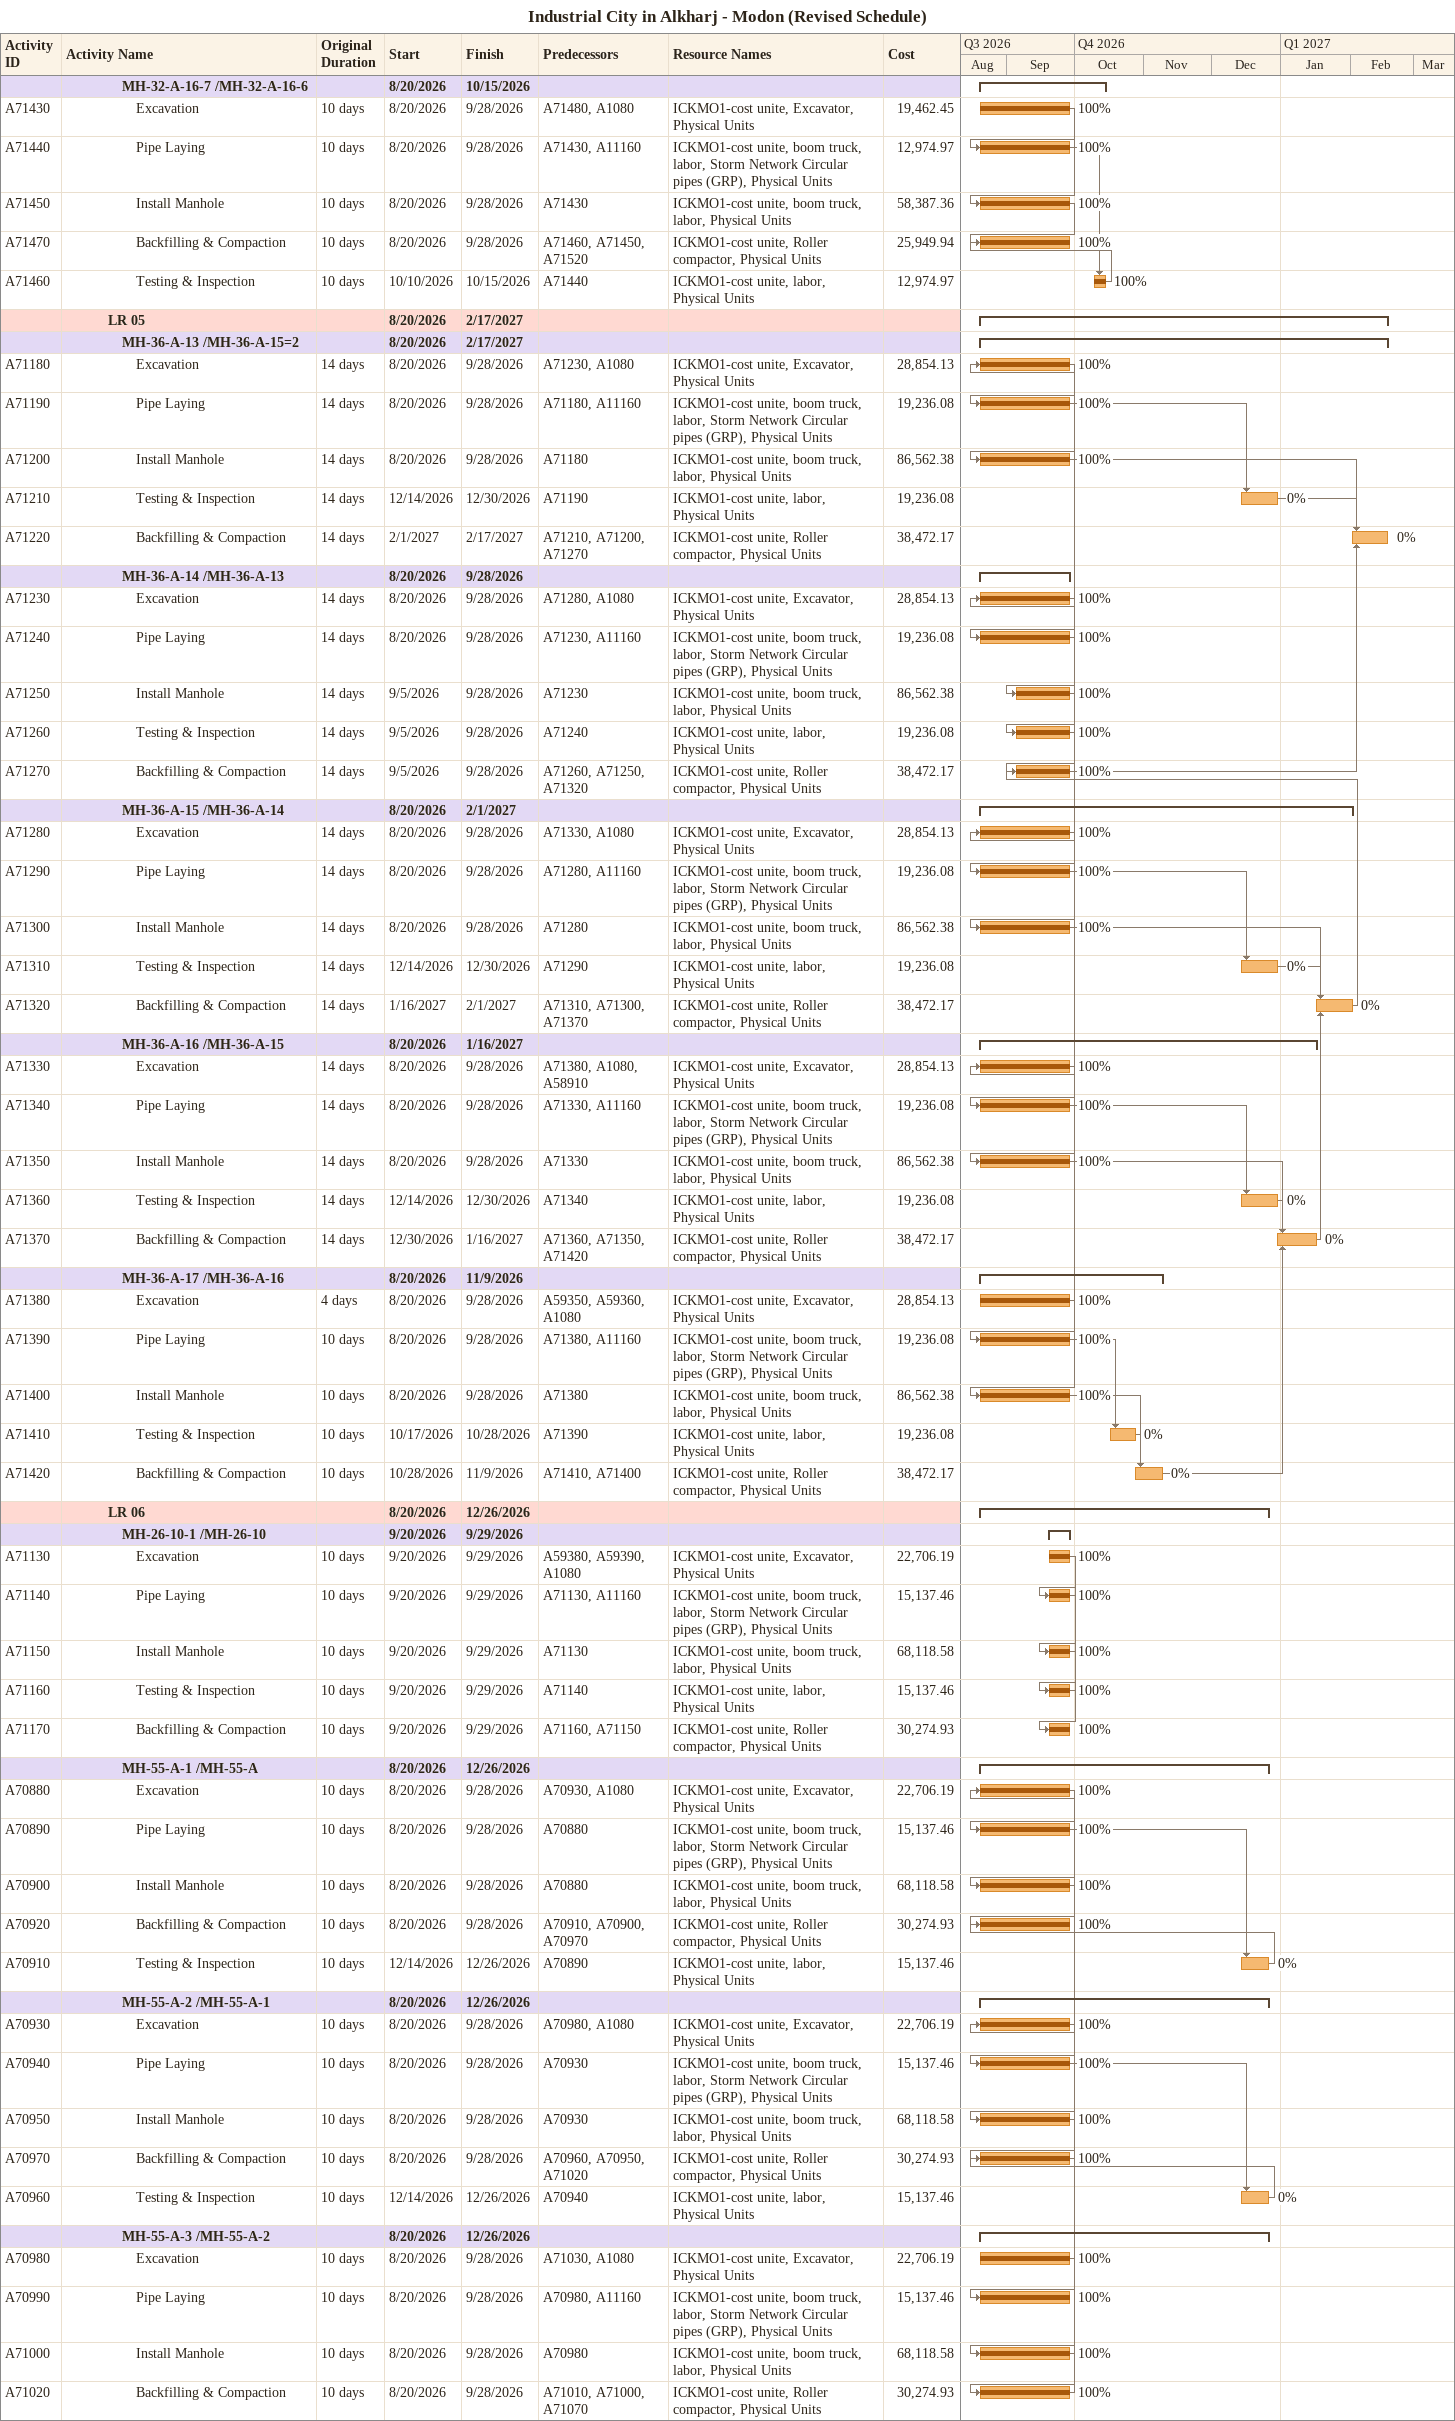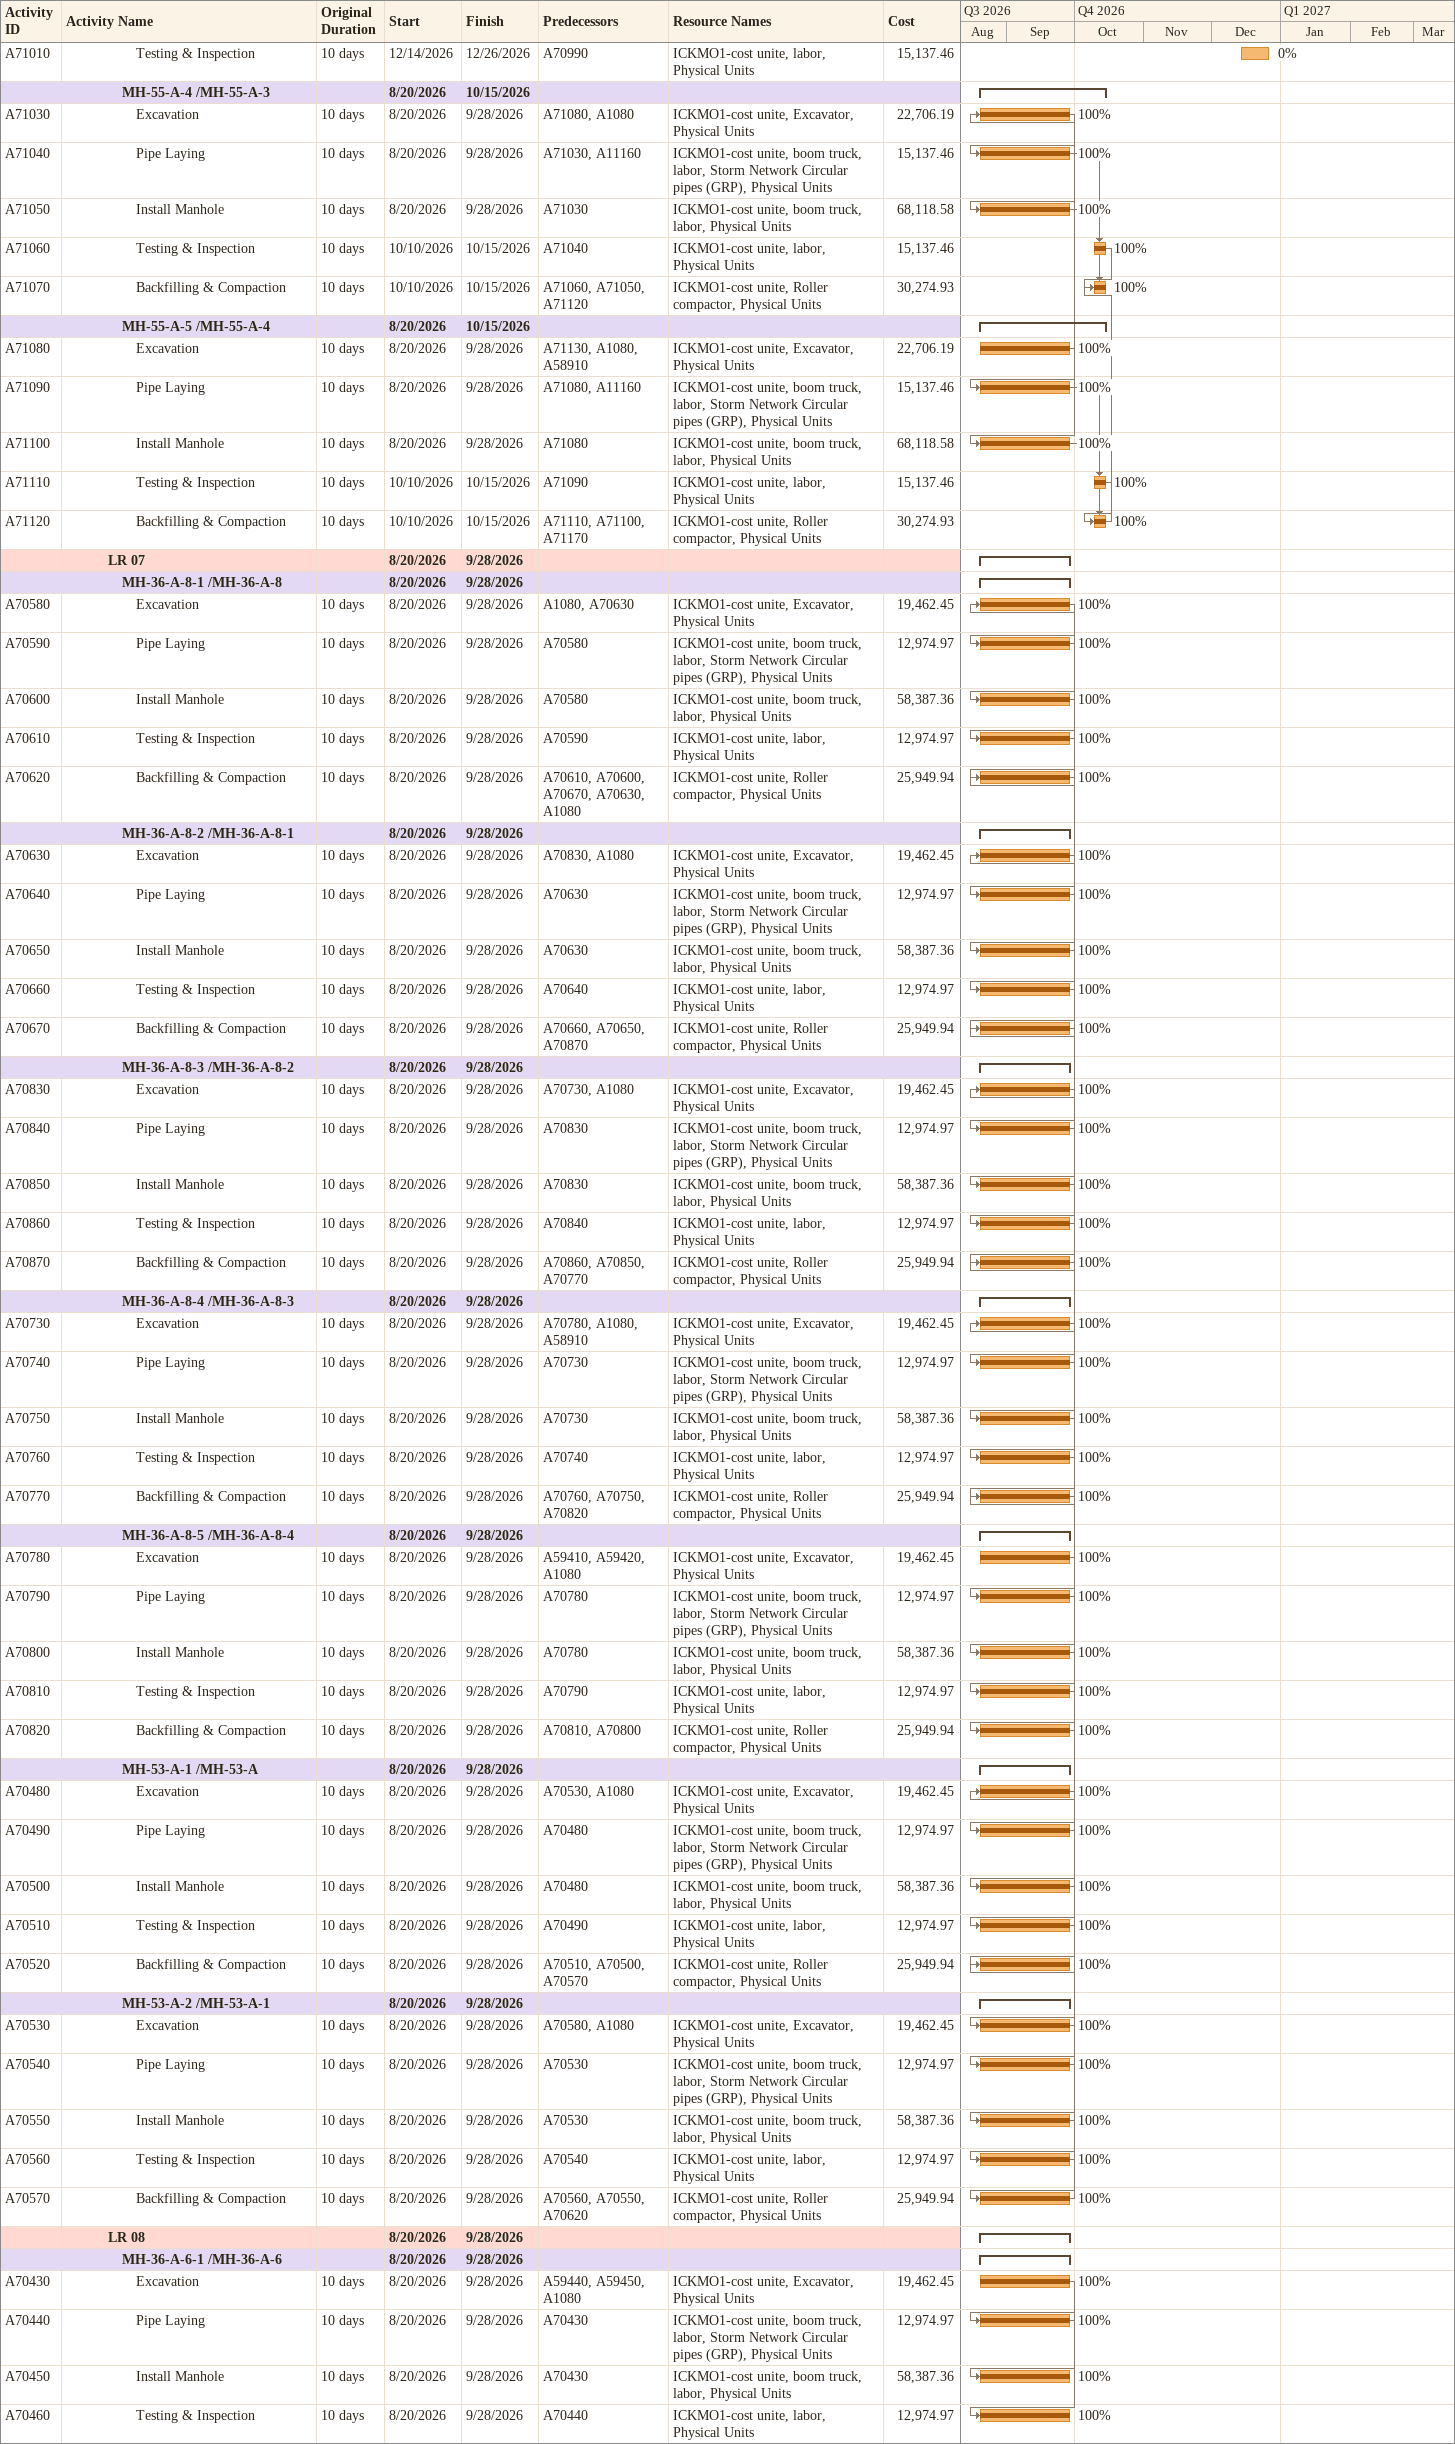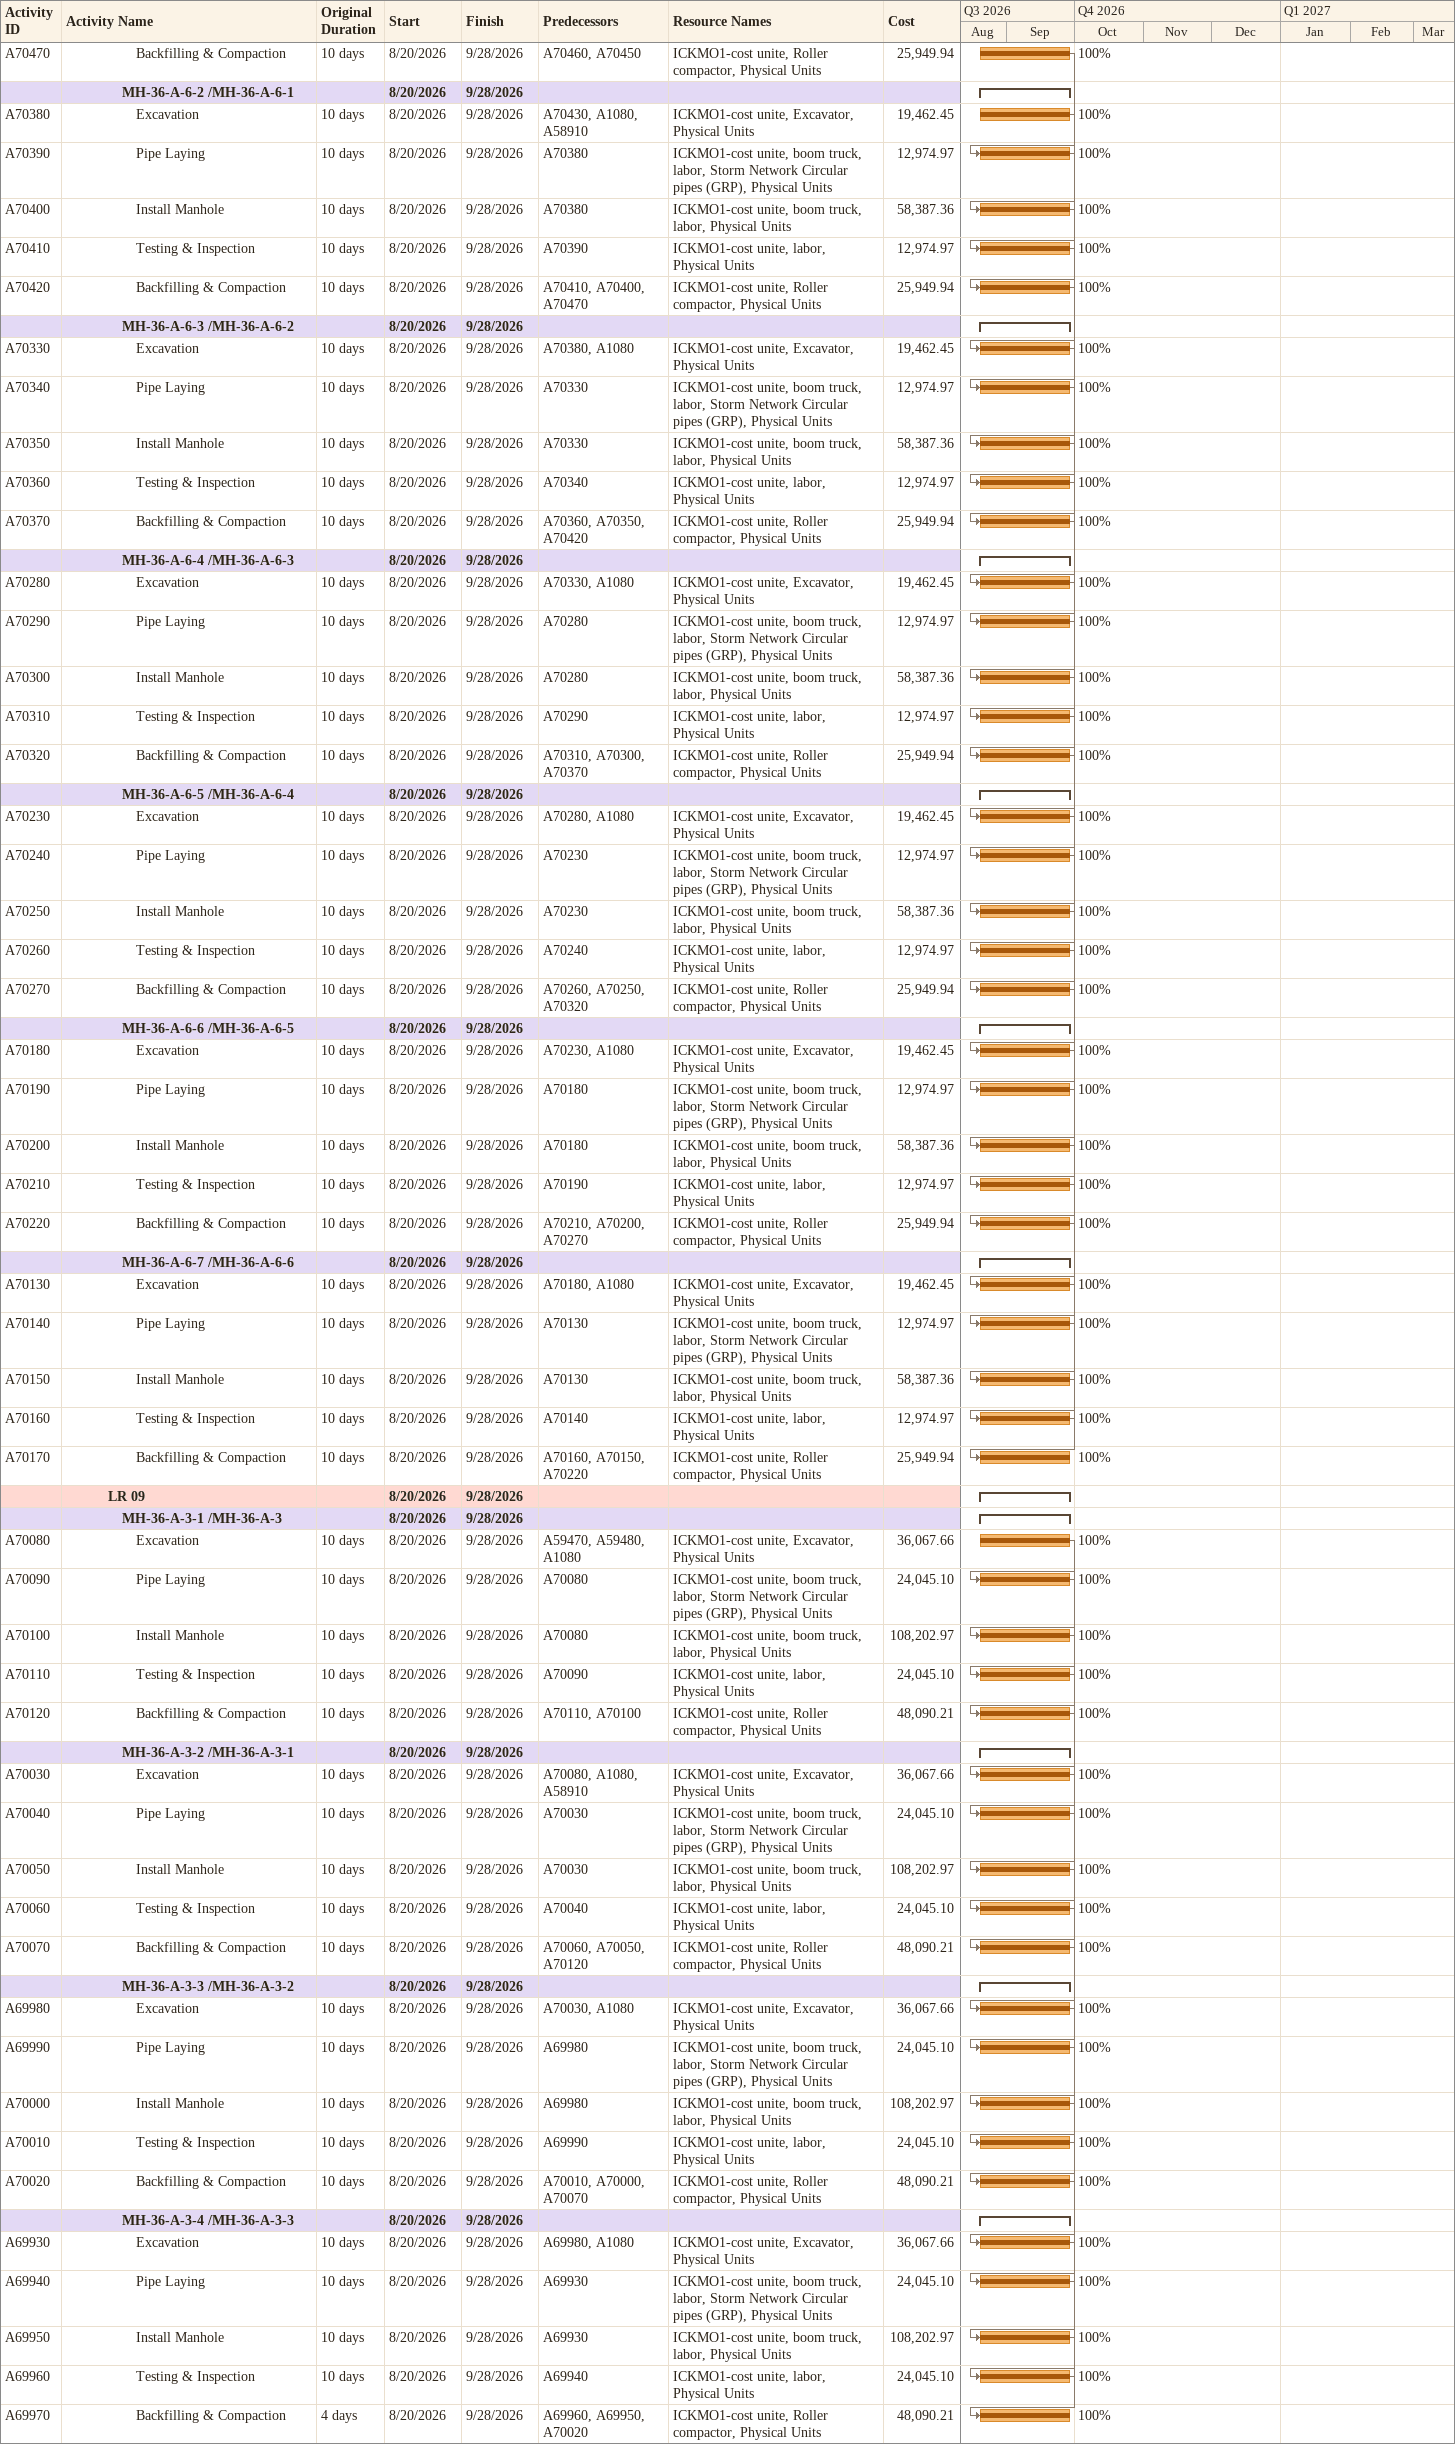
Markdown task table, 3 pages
Industrial City in Alkharj - Modon (Revised Schedule)

| ID | Level | Task | Original duration | Start | Finish | Predecessors | Resources | % complete | Cost |
|---|---|---|---|---|---|---|---|---|---|
|  | 5 | **MH-32-A-16-7 /MH-32-A-16-6** |  | 2026-08-20 | 2026-10-15 |  |  |  |  |
| A71430 | 6 | Excavation | 10d | 2026-08-20 | 2026-09-28 | A71480, A1080 | ICKMO1-cost unite, Excavator, Physical Units | 100 | 19462.45 |
| A71440 | 6 | Pipe Laying | 10d | 2026-08-20 | 2026-09-28 | A71430, A11160 | ICKMO1-cost unite, boom truck, labor, Storm Network Circular pipes (GRP), Physical Units | 100 | 12974.97 |
| A71450 | 6 | Install Manhole | 10d | 2026-08-20 | 2026-09-28 | A71430 | ICKMO1-cost unite, boom truck, labor, Physical Units | 100 | 58387.36 |
| A71470 | 6 | Backfilling & Compaction | 10d | 2026-08-20 | 2026-09-28 | A71460, A71450, A71520 | ICKMO1-cost unite, Roller compactor, Physical Units | 100 | 25949.94 |
| A71460 | 6 | Testing & Inspection | 10d | 2026-10-10 | 2026-10-15 | A71440 | ICKMO1-cost unite, labor, Physical Units | 100 | 12974.97 |
|  | 4 | **LR 05** |  | 2026-08-20 | 2027-02-17 |  |  |  |  |
|  | 5 | **MH-36-A-13 /MH-36-A-15=2** |  | 2026-08-20 | 2027-02-17 |  |  |  |  |
| A71180 | 6 | Excavation | 14d | 2026-08-20 | 2026-09-28 | A71230, A1080 | ICKMO1-cost unite, Excavator, Physical Units | 100 | 28854.13 |
| A71190 | 6 | Pipe Laying | 14d | 2026-08-20 | 2026-09-28 | A71180, A11160 | ICKMO1-cost unite, boom truck, labor, Storm Network Circular pipes (GRP), Physical Units | 100 | 19236.08 |
| A71200 | 6 | Install Manhole | 14d | 2026-08-20 | 2026-09-28 | A71180 | ICKMO1-cost unite, boom truck, labor, Physical Units | 100 | 86562.38 |
| A71210 | 6 | Testing & Inspection | 14d | 2026-12-14 | 2026-12-30 | A71190 | ICKMO1-cost unite, labor, Physical Units | 0 | 19236.08 |
| A71220 | 6 | Backfilling & Compaction | 14d | 2027-02-01 | 2027-02-17 | A71210, A71200, A71270 | ICKMO1-cost unite, Roller compactor, Physical Units | 0 | 38472.17 |
|  | 5 | **MH-36-A-14 /MH-36-A-13** |  | 2026-08-20 | 2026-09-28 |  |  |  |  |
| A71230 | 6 | Excavation | 14d | 2026-08-20 | 2026-09-28 | A71280, A1080 | ICKMO1-cost unite, Excavator, Physical Units | 100 | 28854.13 |
| A71240 | 6 | Pipe Laying | 14d | 2026-08-20 | 2026-09-28 | A71230, A11160 | ICKMO1-cost unite, boom truck, labor, Storm Network Circular pipes (GRP), Physical Units | 100 | 19236.08 |
| A71250 | 6 | Install Manhole | 14d | 2026-09-05 | 2026-09-28 | A71230 | ICKMO1-cost unite, boom truck, labor, Physical Units | 100 | 86562.38 |
| A71260 | 6 | Testing & Inspection | 14d | 2026-09-05 | 2026-09-28 | A71240 | ICKMO1-cost unite, labor, Physical Units | 100 | 19236.08 |
| A71270 | 6 | Backfilling & Compaction | 14d | 2026-09-05 | 2026-09-28 | A71260, A71250, A71320 | ICKMO1-cost unite, Roller compactor, Physical Units | 100 | 38472.17 |
|  | 5 | **MH-36-A-15 /MH-36-A-14** |  | 2026-08-20 | 2027-02-01 |  |  |  |  |
| A71280 | 6 | Excavation | 14d | 2026-08-20 | 2026-09-28 | A71330, A1080 | ICKMO1-cost unite, Excavator, Physical Units | 100 | 28854.13 |
| A71290 | 6 | Pipe Laying | 14d | 2026-08-20 | 2026-09-28 | A71280, A11160 | ICKMO1-cost unite, boom truck, labor, Storm Network Circular pipes (GRP), Physical Units | 100 | 19236.08 |
| A71300 | 6 | Install Manhole | 14d | 2026-08-20 | 2026-09-28 | A71280 | ICKMO1-cost unite, boom truck, labor, Physical Units | 100 | 86562.38 |
| A71310 | 6 | Testing & Inspection | 14d | 2026-12-14 | 2026-12-30 | A71290 | ICKMO1-cost unite, labor, Physical Units | 0 | 19236.08 |
| A71320 | 6 | Backfilling & Compaction | 14d | 2027-01-16 | 2027-02-01 | A71310, A71300, A71370 | ICKMO1-cost unite, Roller compactor, Physical Units | 0 | 38472.17 |
|  | 5 | **MH-36-A-16 /MH-36-A-15** |  | 2026-08-20 | 2027-01-16 |  |  |  |  |
| A71330 | 6 | Excavation | 14d | 2026-08-20 | 2026-09-28 | A71380, A1080, A58910 | ICKMO1-cost unite, Excavator, Physical Units | 100 | 28854.13 |
| A71340 | 6 | Pipe Laying | 14d | 2026-08-20 | 2026-09-28 | A71330, A11160 | ICKMO1-cost unite, boom truck, labor, Storm Network Circular pipes (GRP), Physical Units | 100 | 19236.08 |
| A71350 | 6 | Install Manhole | 14d | 2026-08-20 | 2026-09-28 | A71330 | ICKMO1-cost unite, boom truck, labor, Physical Units | 100 | 86562.38 |
| A71360 | 6 | Testing & Inspection | 14d | 2026-12-14 | 2026-12-30 | A71340 | ICKMO1-cost unite, labor, Physical Units | 0 | 19236.08 |
| A71370 | 6 | Backfilling & Compaction | 14d | 2026-12-30 | 2027-01-16 | A71360, A71350, A71420 | ICKMO1-cost unite, Roller compactor, Physical Units | 0 | 38472.17 |
|  | 5 | **MH-36-A-17 /MH-36-A-16** |  | 2026-08-20 | 2026-11-09 |  |  |  |  |
| A71380 | 6 | Excavation | 4d | 2026-08-20 | 2026-09-28 | A59350, A59360, A1080 | ICKMO1-cost unite, Excavator, Physical Units | 100 | 28854.13 |
| A71390 | 6 | Pipe Laying | 10d | 2026-08-20 | 2026-09-28 | A71380, A11160 | ICKMO1-cost unite, boom truck, labor, Storm Network Circular pipes (GRP), Physical Units | 100 | 19236.08 |
| A71400 | 6 | Install Manhole | 10d | 2026-08-20 | 2026-09-28 | A71380 | ICKMO1-cost unite, boom truck, labor, Physical Units | 100 | 86562.38 |
| A71410 | 6 | Testing & Inspection | 10d | 2026-10-17 | 2026-10-28 | A71390 | ICKMO1-cost unite, labor, Physical Units | 0 | 19236.08 |
| A71420 | 6 | Backfilling & Compaction | 10d | 2026-10-28 | 2026-11-09 | A71410, A71400 | ICKMO1-cost unite, Roller compactor, Physical Units | 0 | 38472.17 |
|  | 4 | **LR 06** |  | 2026-08-20 | 2026-12-26 |  |  |  |  |
|  | 5 | **MH-26-10-1 /MH-26-10** |  | 2026-09-20 | 2026-09-29 |  |  |  |  |
| A71130 | 6 | Excavation | 10d | 2026-09-20 | 2026-09-29 | A59380, A59390, A1080 | ICKMO1-cost unite, Excavator, Physical Units | 100 | 22706.19 |
| A71140 | 6 | Pipe Laying | 10d | 2026-09-20 | 2026-09-29 | A71130, A11160 | ICKMO1-cost unite, boom truck, labor, Storm Network Circular pipes (GRP), Physical Units | 100 | 15137.46 |
| A71150 | 6 | Install Manhole | 10d | 2026-09-20 | 2026-09-29 | A71130 | ICKMO1-cost unite, boom truck, labor, Physical Units | 100 | 68118.58 |
| A71160 | 6 | Testing & Inspection | 10d | 2026-09-20 | 2026-09-29 | A71140 | ICKMO1-cost unite, labor, Physical Units | 100 | 15137.46 |
| A71170 | 6 | Backfilling & Compaction | 10d | 2026-09-20 | 2026-09-29 | A71160, A71150 | ICKMO1-cost unite, Roller compactor, Physical Units | 100 | 30274.93 |
|  | 5 | **MH-55-A-1 /MH-55-A** |  | 2026-08-20 | 2026-12-26 |  |  |  |  |
| A70880 | 6 | Excavation | 10d | 2026-08-20 | 2026-09-28 | A70930, A1080 | ICKMO1-cost unite, Excavator, Physical Units | 100 | 22706.19 |
| A70890 | 6 | Pipe Laying | 10d | 2026-08-20 | 2026-09-28 | A70880 | ICKMO1-cost unite, boom truck, labor, Storm Network Circular pipes (GRP), Physical Units | 100 | 15137.46 |
| A70900 | 6 | Install Manhole | 10d | 2026-08-20 | 2026-09-28 | A70880 | ICKMO1-cost unite, boom truck, labor, Physical Units | 100 | 68118.58 |
| A70920 | 6 | Backfilling & Compaction | 10d | 2026-08-20 | 2026-09-28 | A70910, A70900, A70970 | ICKMO1-cost unite, Roller compactor, Physical Units | 100 | 30274.93 |
| A70910 | 6 | Testing & Inspection | 10d | 2026-12-14 | 2026-12-26 | A70890 | ICKMO1-cost unite, labor, Physical Units | 0 | 15137.46 |
|  | 5 | **MH-55-A-2 /MH-55-A-1** |  | 2026-08-20 | 2026-12-26 |  |  |  |  |
| A70930 | 6 | Excavation | 10d | 2026-08-20 | 2026-09-28 | A70980, A1080 | ICKMO1-cost unite, Excavator, Physical Units | 100 | 22706.19 |
| A70940 | 6 | Pipe Laying | 10d | 2026-08-20 | 2026-09-28 | A70930 | ICKMO1-cost unite, boom truck, labor, Storm Network Circular pipes (GRP), Physical Units | 100 | 15137.46 |
| A70950 | 6 | Install Manhole | 10d | 2026-08-20 | 2026-09-28 | A70930 | ICKMO1-cost unite, boom truck, labor, Physical Units | 100 | 68118.58 |
| A70970 | 6 | Backfilling & Compaction | 10d | 2026-08-20 | 2026-09-28 | A70960, A70950, A71020 | ICKMO1-cost unite, Roller compactor, Physical Units | 100 | 30274.93 |
| A70960 | 6 | Testing & Inspection | 10d | 2026-12-14 | 2026-12-26 | A70940 | ICKMO1-cost unite, labor, Physical Units | 0 | 15137.46 |
|  | 5 | **MH-55-A-3 /MH-55-A-2** |  | 2026-08-20 | 2026-12-26 |  |  |  |  |
| A70980 | 6 | Excavation | 10d | 2026-08-20 | 2026-09-28 | A71030, A1080 | ICKMO1-cost unite, Excavator, Physical Units | 100 | 22706.19 |
| A70990 | 6 | Pipe Laying | 10d | 2026-08-20 | 2026-09-28 | A70980, A11160 | ICKMO1-cost unite, boom truck, labor, Storm Network Circular pipes (GRP), Physical Units | 100 | 15137.46 |
| A71000 | 6 | Install Manhole | 10d | 2026-08-20 | 2026-09-28 | A70980 | ICKMO1-cost unite, boom truck, labor, Physical Units | 100 | 68118.58 |
| A71020 | 6 | Backfilling & Compaction | 10d | 2026-08-20 | 2026-09-28 | A71010, A71000, A71070 | ICKMO1-cost unite, Roller compactor, Physical Units | 100 | 30274.93 |
| A71010 | 6 | Testing & Inspection | 10d | 2026-12-14 | 2026-12-26 | A70990 | ICKMO1-cost unite, labor, Physical Units | 0 | 15137.46 |
|  | 5 | **MH-55-A-4 /MH-55-A-3** |  | 2026-08-20 | 2026-10-15 |  |  |  |  |
| A71030 | 6 | Excavation | 10d | 2026-08-20 | 2026-09-28 | A71080, A1080 | ICKMO1-cost unite, Excavator, Physical Units | 100 | 22706.19 |
| A71040 | 6 | Pipe Laying | 10d | 2026-08-20 | 2026-09-28 | A71030, A11160 | ICKMO1-cost unite, boom truck, labor, Storm Network Circular pipes (GRP), Physical Units | 100 | 15137.46 |
| A71050 | 6 | Install Manhole | 10d | 2026-08-20 | 2026-09-28 | A71030 | ICKMO1-cost unite, boom truck, labor, Physical Units | 100 | 68118.58 |
| A71060 | 6 | Testing & Inspection | 10d | 2026-10-10 | 2026-10-15 | A71040 | ICKMO1-cost unite, labor, Physical Units | 100 | 15137.46 |
| A71070 | 6 | Backfilling & Compaction | 10d | 2026-10-10 | 2026-10-15 | A71060, A71050, A71120 | ICKMO1-cost unite, Roller compactor, Physical Units | 100 | 30274.93 |
|  | 5 | **MH-55-A-5 /MH-55-A-4** |  | 2026-08-20 | 2026-10-15 |  |  |  |  |
| A71080 | 6 | Excavation | 10d | 2026-08-20 | 2026-09-28 | A71130, A1080, A58910 | ICKMO1-cost unite, Excavator, Physical Units | 100 | 22706.19 |
| A71090 | 6 | Pipe Laying | 10d | 2026-08-20 | 2026-09-28 | A71080, A11160 | ICKMO1-cost unite, boom truck, labor, Storm Network Circular pipes (GRP), Physical Units | 100 | 15137.46 |
| A71100 | 6 | Install Manhole | 10d | 2026-08-20 | 2026-09-28 | A71080 | ICKMO1-cost unite, boom truck, labor, Physical Units | 100 | 68118.58 |
| A71110 | 6 | Testing & Inspection | 10d | 2026-10-10 | 2026-10-15 | A71090 | ICKMO1-cost unite, labor, Physical Units | 100 | 15137.46 |
| A71120 | 6 | Backfilling & Compaction | 10d | 2026-10-10 | 2026-10-15 | A71110, A71100, A71170 | ICKMO1-cost unite, Roller compactor, Physical Units | 100 | 30274.93 |
|  | 4 | **LR 07** |  | 2026-08-20 | 2026-09-28 |  |  |  |  |
|  | 5 | **MH-36-A-8-1 /MH-36-A-8** |  | 2026-08-20 | 2026-09-28 |  |  |  |  |
| A70580 | 6 | Excavation | 10d | 2026-08-20 | 2026-09-28 | A1080, A70630 | ICKMO1-cost unite, Excavator, Physical Units | 100 | 19462.45 |
| A70590 | 6 | Pipe Laying | 10d | 2026-08-20 | 2026-09-28 | A70580 | ICKMO1-cost unite, boom truck, labor, Storm Network Circular pipes (GRP), Physical Units | 100 | 12974.97 |
| A70600 | 6 | Install Manhole | 10d | 2026-08-20 | 2026-09-28 | A70580 | ICKMO1-cost unite, boom truck, labor, Physical Units | 100 | 58387.36 |
| A70610 | 6 | Testing & Inspection | 10d | 2026-08-20 | 2026-09-28 | A70590 | ICKMO1-cost unite, labor, Physical Units | 100 | 12974.97 |
| A70620 | 6 | Backfilling & Compaction | 10d | 2026-08-20 | 2026-09-28 | A70610, A70600, A70670, A70630, A1080 | ICKMO1-cost unite, Roller compactor, Physical Units | 100 | 25949.94 |
|  | 5 | **MH-36-A-8-2 /MH-36-A-8-1** |  | 2026-08-20 | 2026-09-28 |  |  |  |  |
| A70630 | 6 | Excavation | 10d | 2026-08-20 | 2026-09-28 | A70830, A1080 | ICKMO1-cost unite, Excavator, Physical Units | 100 | 19462.45 |
| A70640 | 6 | Pipe Laying | 10d | 2026-08-20 | 2026-09-28 | A70630 | ICKMO1-cost unite, boom truck, labor, Storm Network Circular pipes (GRP), Physical Units | 100 | 12974.97 |
| A70650 | 6 | Install Manhole | 10d | 2026-08-20 | 2026-09-28 | A70630 | ICKMO1-cost unite, boom truck, labor, Physical Units | 100 | 58387.36 |
| A70660 | 6 | Testing & Inspection | 10d | 2026-08-20 | 2026-09-28 | A70640 | ICKMO1-cost unite, labor, Physical Units | 100 | 12974.97 |
| A70670 | 6 | Backfilling & Compaction | 10d | 2026-08-20 | 2026-09-28 | A70660, A70650, A70870 | ICKMO1-cost unite, Roller compactor, Physical Units | 100 | 25949.94 |
|  | 5 | **MH-36-A-8-3 /MH-36-A-8-2** |  | 2026-08-20 | 2026-09-28 |  |  |  |  |
| A70830 | 6 | Excavation | 10d | 2026-08-20 | 2026-09-28 | A70730, A1080 | ICKMO1-cost unite, Excavator, Physical Units | 100 | 19462.45 |
| A70840 | 6 | Pipe Laying | 10d | 2026-08-20 | 2026-09-28 | A70830 | ICKMO1-cost unite, boom truck, labor, Storm Network Circular pipes (GRP), Physical Units | 100 | 12974.97 |
| A70850 | 6 | Install Manhole | 10d | 2026-08-20 | 2026-09-28 | A70830 | ICKMO1-cost unite, boom truck, labor, Physical Units | 100 | 58387.36 |
| A70860 | 6 | Testing & Inspection | 10d | 2026-08-20 | 2026-09-28 | A70840 | ICKMO1-cost unite, labor, Physical Units | 100 | 12974.97 |
| A70870 | 6 | Backfilling & Compaction | 10d | 2026-08-20 | 2026-09-28 | A70860, A70850, A70770 | ICKMO1-cost unite, Roller compactor, Physical Units | 100 | 25949.94 |
|  | 5 | **MH-36-A-8-4 /MH-36-A-8-3** |  | 2026-08-20 | 2026-09-28 |  |  |  |  |
| A70730 | 6 | Excavation | 10d | 2026-08-20 | 2026-09-28 | A70780, A1080, A58910 | ICKMO1-cost unite, Excavator, Physical Units | 100 | 19462.45 |
| A70740 | 6 | Pipe Laying | 10d | 2026-08-20 | 2026-09-28 | A70730 | ICKMO1-cost unite, boom truck, labor, Storm Network Circular pipes (GRP), Physical Units | 100 | 12974.97 |
| A70750 | 6 | Install Manhole | 10d | 2026-08-20 | 2026-09-28 | A70730 | ICKMO1-cost unite, boom truck, labor, Physical Units | 100 | 58387.36 |
| A70760 | 6 | Testing & Inspection | 10d | 2026-08-20 | 2026-09-28 | A70740 | ICKMO1-cost unite, labor, Physical Units | 100 | 12974.97 |
| A70770 | 6 | Backfilling & Compaction | 10d | 2026-08-20 | 2026-09-28 | A70760, A70750, A70820 | ICKMO1-cost unite, Roller compactor, Physical Units | 100 | 25949.94 |
|  | 5 | **MH-36-A-8-5 /MH-36-A-8-4** |  | 2026-08-20 | 2026-09-28 |  |  |  |  |
| A70780 | 6 | Excavation | 10d | 2026-08-20 | 2026-09-28 | A59410, A59420, A1080 | ICKMO1-cost unite, Excavator, Physical Units | 100 | 19462.45 |
| A70790 | 6 | Pipe Laying | 10d | 2026-08-20 | 2026-09-28 | A70780 | ICKMO1-cost unite, boom truck, labor, Storm Network Circular pipes (GRP), Physical Units | 100 | 12974.97 |
| A70800 | 6 | Install Manhole | 10d | 2026-08-20 | 2026-09-28 | A70780 | ICKMO1-cost unite, boom truck, labor, Physical Units | 100 | 58387.36 |
| A70810 | 6 | Testing & Inspection | 10d | 2026-08-20 | 2026-09-28 | A70790 | ICKMO1-cost unite, labor, Physical Units | 100 | 12974.97 |
| A70820 | 6 | Backfilling & Compaction | 10d | 2026-08-20 | 2026-09-28 | A70810, A70800 | ICKMO1-cost unite, Roller compactor, Physical Units | 100 | 25949.94 |
|  | 5 | **MH-53-A-1 /MH-53-A** |  | 2026-08-20 | 2026-09-28 |  |  |  |  |
| A70480 | 6 | Excavation | 10d | 2026-08-20 | 2026-09-28 | A70530, A1080 | ICKMO1-cost unite, Excavator, Physical Units | 100 | 19462.45 |
| A70490 | 6 | Pipe Laying | 10d | 2026-08-20 | 2026-09-28 | A70480 | ICKMO1-cost unite, boom truck, labor, Storm Network Circular pipes (GRP), Physical Units | 100 | 12974.97 |
| A70500 | 6 | Install Manhole | 10d | 2026-08-20 | 2026-09-28 | A70480 | ICKMO1-cost unite, boom truck, labor, Physical Units | 100 | 58387.36 |
| A70510 | 6 | Testing & Inspection | 10d | 2026-08-20 | 2026-09-28 | A70490 | ICKMO1-cost unite, labor, Physical Units | 100 | 12974.97 |
| A70520 | 6 | Backfilling & Compaction | 10d | 2026-08-20 | 2026-09-28 | A70510, A70500, A70570 | ICKMO1-cost unite, Roller compactor, Physical Units | 100 | 25949.94 |
|  | 5 | **MH-53-A-2 /MH-53-A-1** |  | 2026-08-20 | 2026-09-28 |  |  |  |  |
| A70530 | 6 | Excavation | 10d | 2026-08-20 | 2026-09-28 | A70580, A1080 | ICKMO1-cost unite, Excavator, Physical Units | 100 | 19462.45 |
| A70540 | 6 | Pipe Laying | 10d | 2026-08-20 | 2026-09-28 | A70530 | ICKMO1-cost unite, boom truck, labor, Storm Network Circular pipes (GRP), Physical Units | 100 | 12974.97 |
| A70550 | 6 | Install Manhole | 10d | 2026-08-20 | 2026-09-28 | A70530 | ICKMO1-cost unite, boom truck, labor, Physical Units | 100 | 58387.36 |
| A70560 | 6 | Testing & Inspection | 10d | 2026-08-20 | 2026-09-28 | A70540 | ICKMO1-cost unite, labor, Physical Units | 100 | 12974.97 |
| A70570 | 6 | Backfilling & Compaction | 10d | 2026-08-20 | 2026-09-28 | A70560, A70550, A70620 | ICKMO1-cost unite, Roller compactor, Physical Units | 100 | 25949.94 |
|  | 4 | **LR 08** |  | 2026-08-20 | 2026-09-28 |  |  |  |  |
|  | 5 | **MH-36-A-6-1 /MH-36-A-6** |  | 2026-08-20 | 2026-09-28 |  |  |  |  |
| A70430 | 6 | Excavation | 10d | 2026-08-20 | 2026-09-28 | A59440, A59450, A1080 | ICKMO1-cost unite, Excavator, Physical Units | 100 | 19462.45 |
| A70440 | 6 | Pipe Laying | 10d | 2026-08-20 | 2026-09-28 | A70430 | ICKMO1-cost unite, boom truck, labor, Storm Network Circular pipes (GRP), Physical Units | 100 | 12974.97 |
| A70450 | 6 | Install Manhole | 10d | 2026-08-20 | 2026-09-28 | A70430 | ICKMO1-cost unite, boom truck, labor, Physical Units | 100 | 58387.36 |
| A70460 | 6 | Testing & Inspection | 10d | 2026-08-20 | 2026-09-28 | A70440 | ICKMO1-cost unite, labor, Physical Units | 100 | 12974.97 |
| A70470 | 6 | Backfilling & Compaction | 10d | 2026-08-20 | 2026-09-28 | A70460, A70450 | ICKMO1-cost unite, Roller compactor, Physical Units | 100 | 25949.94 |
|  | 5 | **MH-36-A-6-2 /MH-36-A-6-1** |  | 2026-08-20 | 2026-09-28 |  |  |  |  |
| A70380 | 6 | Excavation | 10d | 2026-08-20 | 2026-09-28 | A70430, A1080, A58910 | ICKMO1-cost unite, Excavator, Physical Units | 100 | 19462.45 |
| A70390 | 6 | Pipe Laying | 10d | 2026-08-20 | 2026-09-28 | A70380 | ICKMO1-cost unite, boom truck, labor, Storm Network Circular pipes (GRP), Physical Units | 100 | 12974.97 |
| A70400 | 6 | Install Manhole | 10d | 2026-08-20 | 2026-09-28 | A70380 | ICKMO1-cost unite, boom truck, labor, Physical Units | 100 | 58387.36 |
| A70410 | 6 | Testing & Inspection | 10d | 2026-08-20 | 2026-09-28 | A70390 | ICKMO1-cost unite, labor, Physical Units | 100 | 12974.97 |
| A70420 | 6 | Backfilling & Compaction | 10d | 2026-08-20 | 2026-09-28 | A70410, A70400, A70470 | ICKMO1-cost unite, Roller compactor, Physical Units | 100 | 25949.94 |
|  | 5 | **MH-36-A-6-3 /MH-36-A-6-2** |  | 2026-08-20 | 2026-09-28 |  |  |  |  |
| A70330 | 6 | Excavation | 10d | 2026-08-20 | 2026-09-28 | A70380, A1080 | ICKMO1-cost unite, Excavator, Physical Units | 100 | 19462.45 |
| A70340 | 6 | Pipe Laying | 10d | 2026-08-20 | 2026-09-28 | A70330 | ICKMO1-cost unite, boom truck, labor, Storm Network Circular pipes (GRP), Physical Units | 100 | 12974.97 |
| A70350 | 6 | Install Manhole | 10d | 2026-08-20 | 2026-09-28 | A70330 | ICKMO1-cost unite, boom truck, labor, Physical Units | 100 | 58387.36 |
| A70360 | 6 | Testing & Inspection | 10d | 2026-08-20 | 2026-09-28 | A70340 | ICKMO1-cost unite, labor, Physical Units | 100 | 12974.97 |
| A70370 | 6 | Backfilling & Compaction | 10d | 2026-08-20 | 2026-09-28 | A70360, A70350, A70420 | ICKMO1-cost unite, Roller compactor, Physical Units | 100 | 25949.94 |
|  | 5 | **MH-36-A-6-4 /MH-36-A-6-3** |  | 2026-08-20 | 2026-09-28 |  |  |  |  |
| A70280 | 6 | Excavation | 10d | 2026-08-20 | 2026-09-28 | A70330, A1080 | ICKMO1-cost unite, Excavator, Physical Units | 100 | 19462.45 |
| A70290 | 6 | Pipe Laying | 10d | 2026-08-20 | 2026-09-28 | A70280 | ICKMO1-cost unite, boom truck, labor, Storm Network Circular pipes (GRP), Physical Units | 100 | 12974.97 |
| A70300 | 6 | Install Manhole | 10d | 2026-08-20 | 2026-09-28 | A70280 | ICKMO1-cost unite, boom truck, labor, Physical Units | 100 | 58387.36 |
| A70310 | 6 | Testing & Inspection | 10d | 2026-08-20 | 2026-09-28 | A70290 | ICKMO1-cost unite, labor, Physical Units | 100 | 12974.97 |
| A70320 | 6 | Backfilling & Compaction | 10d | 2026-08-20 | 2026-09-28 | A70310, A70300, A70370 | ICKMO1-cost unite, Roller compactor, Physical Units | 100 | 25949.94 |
|  | 5 | **MH-36-A-6-5 /MH-36-A-6-4** |  | 2026-08-20 | 2026-09-28 |  |  |  |  |
| A70230 | 6 | Excavation | 10d | 2026-08-20 | 2026-09-28 | A70280, A1080 | ICKMO1-cost unite, Excavator, Physical Units | 100 | 19462.45 |
| A70240 | 6 | Pipe Laying | 10d | 2026-08-20 | 2026-09-28 | A70230 | ICKMO1-cost unite, boom truck, labor, Storm Network Circular pipes (GRP), Physical Units | 100 | 12974.97 |
| A70250 | 6 | Install Manhole | 10d | 2026-08-20 | 2026-09-28 | A70230 | ICKMO1-cost unite, boom truck, labor, Physical Units | 100 | 58387.36 |
| A70260 | 6 | Testing & Inspection | 10d | 2026-08-20 | 2026-09-28 | A70240 | ICKMO1-cost unite, labor, Physical Units | 100 | 12974.97 |
| A70270 | 6 | Backfilling & Compaction | 10d | 2026-08-20 | 2026-09-28 | A70260, A70250, A70320 | ICKMO1-cost unite, Roller compactor, Physical Units | 100 | 25949.94 |
|  | 5 | **MH-36-A-6-6 /MH-36-A-6-5** |  | 2026-08-20 | 2026-09-28 |  |  |  |  |
| A70180 | 6 | Excavation | 10d | 2026-08-20 | 2026-09-28 | A70230, A1080 | ICKMO1-cost unite, Excavator, Physical Units | 100 | 19462.45 |
| A70190 | 6 | Pipe Laying | 10d | 2026-08-20 | 2026-09-28 | A70180 | ICKMO1-cost unite, boom truck, labor, Storm Network Circular pipes (GRP), Physical Units | 100 | 12974.97 |
| A70200 | 6 | Install Manhole | 10d | 2026-08-20 | 2026-09-28 | A70180 | ICKMO1-cost unite, boom truck, labor, Physical Units | 100 | 58387.36 |
| A70210 | 6 | Testing & Inspection | 10d | 2026-08-20 | 2026-09-28 | A70190 | ICKMO1-cost unite, labor, Physical Units | 100 | 12974.97 |
| A70220 | 6 | Backfilling & Compaction | 10d | 2026-08-20 | 2026-09-28 | A70210, A70200, A70270 | ICKMO1-cost unite, Roller compactor, Physical Units | 100 | 25949.94 |
|  | 5 | **MH-36-A-6-7 /MH-36-A-6-6** |  | 2026-08-20 | 2026-09-28 |  |  |  |  |
| A70130 | 6 | Excavation | 10d | 2026-08-20 | 2026-09-28 | A70180, A1080 | ICKMO1-cost unite, Excavator, Physical Units | 100 | 19462.45 |
| A70140 | 6 | Pipe Laying | 10d | 2026-08-20 | 2026-09-28 | A70130 | ICKMO1-cost unite, boom truck, labor, Storm Network Circular pipes (GRP), Physical Units | 100 | 12974.97 |
| A70150 | 6 | Install Manhole | 10d | 2026-08-20 | 2026-09-28 | A70130 | ICKMO1-cost unite, boom truck, labor, Physical Units | 100 | 58387.36 |
| A70160 | 6 | Testing & Inspection | 10d | 2026-08-20 | 2026-09-28 | A70140 | ICKMO1-cost unite, labor, Physical Units | 100 | 12974.97 |
| A70170 | 6 | Backfilling & Compaction | 10d | 2026-08-20 | 2026-09-28 | A70160, A70150, A70220 | ICKMO1-cost unite, Roller compactor, Physical Units | 100 | 25949.94 |
|  | 4 | **LR 09** |  | 2026-08-20 | 2026-09-28 |  |  |  |  |
|  | 5 | **MH-36-A-3-1 /MH-36-A-3** |  | 2026-08-20 | 2026-09-28 |  |  |  |  |
| A70080 | 6 | Excavation | 10d | 2026-08-20 | 2026-09-28 | A59470, A59480, A1080 | ICKMO1-cost unite, Excavator, Physical Units | 100 | 36067.66 |
| A70090 | 6 | Pipe Laying | 10d | 2026-08-20 | 2026-09-28 | A70080 | ICKMO1-cost unite, boom truck, labor, Storm Network Circular pipes (GRP), Physical Units | 100 | 24045.10 |
| A70100 | 6 | Install Manhole | 10d | 2026-08-20 | 2026-09-28 | A70080 | ICKMO1-cost unite, boom truck, labor, Physical Units | 100 | 108202.97 |
| A70110 | 6 | Testing & Inspection | 10d | 2026-08-20 | 2026-09-28 | A70090 | ICKMO1-cost unite, labor, Physical Units | 100 | 24045.10 |
| A70120 | 6 | Backfilling & Compaction | 10d | 2026-08-20 | 2026-09-28 | A70110, A70100 | ICKMO1-cost unite, Roller compactor, Physical Units | 100 | 48090.21 |
|  | 5 | **MH-36-A-3-2 /MH-36-A-3-1** |  | 2026-08-20 | 2026-09-28 |  |  |  |  |
| A70030 | 6 | Excavation | 10d | 2026-08-20 | 2026-09-28 | A70080, A1080, A58910 | ICKMO1-cost unite, Excavator, Physical Units | 100 | 36067.66 |
| A70040 | 6 | Pipe Laying | 10d | 2026-08-20 | 2026-09-28 | A70030 | ICKMO1-cost unite, boom truck, labor, Storm Network Circular pipes (GRP), Physical Units | 100 | 24045.10 |
| A70050 | 6 | Install Manhole | 10d | 2026-08-20 | 2026-09-28 | A70030 | ICKMO1-cost unite, boom truck, labor, Physical Units | 100 | 108202.97 |
| A70060 | 6 | Testing & Inspection | 10d | 2026-08-20 | 2026-09-28 | A70040 | ICKMO1-cost unite, labor, Physical Units | 100 | 24045.10 |
| A70070 | 6 | Backfilling & Compaction | 10d | 2026-08-20 | 2026-09-28 | A70060, A70050, A70120 | ICKMO1-cost unite, Roller compactor, Physical Units | 100 | 48090.21 |
|  | 5 | **MH-36-A-3-3 /MH-36-A-3-2** |  | 2026-08-20 | 2026-09-28 |  |  |  |  |
| A69980 | 6 | Excavation | 10d | 2026-08-20 | 2026-09-28 | A70030, A1080 | ICKMO1-cost unite, Excavator, Physical Units | 100 | 36067.66 |
| A69990 | 6 | Pipe Laying | 10d | 2026-08-20 | 2026-09-28 | A69980 | ICKMO1-cost unite, boom truck, labor, Storm Network Circular pipes (GRP), Physical Units | 100 | 24045.10 |
| A70000 | 6 | Install Manhole | 10d | 2026-08-20 | 2026-09-28 | A69980 | ICKMO1-cost unite, boom truck, labor, Physical Units | 100 | 108202.97 |
| A70010 | 6 | Testing & Inspection | 10d | 2026-08-20 | 2026-09-28 | A69990 | ICKMO1-cost unite, labor, Physical Units | 100 | 24045.10 |
| A70020 | 6 | Backfilling & Compaction | 10d | 2026-08-20 | 2026-09-28 | A70010, A70000, A70070 | ICKMO1-cost unite, Roller compactor, Physical Units | 100 | 48090.21 |
|  | 5 | **MH-36-A-3-4 /MH-36-A-3-3** |  | 2026-08-20 | 2026-09-28 |  |  |  |  |
| A69930 | 6 | Excavation | 10d | 2026-08-20 | 2026-09-28 | A69980, A1080 | ICKMO1-cost unite, Excavator, Physical Units | 100 | 36067.66 |
| A69940 | 6 | Pipe Laying | 10d | 2026-08-20 | 2026-09-28 | A69930 | ICKMO1-cost unite, boom truck, labor, Storm Network Circular pipes (GRP), Physical Units | 100 | 24045.10 |
| A69950 | 6 | Install Manhole | 10d | 2026-08-20 | 2026-09-28 | A69930 | ICKMO1-cost unite, boom truck, labor, Physical Units | 100 | 108202.97 |
| A69960 | 6 | Testing & Inspection | 10d | 2026-08-20 | 2026-09-28 | A69940 | ICKMO1-cost unite, labor, Physical Units | 100 | 24045.10 |
| A69970 | 6 | Backfilling & Compaction | 4d | 2026-08-20 | 2026-09-28 | A69960, A69950, A70020 | ICKMO1-cost unite, Roller compactor, Physical Units | 100 | 48090.21 |
